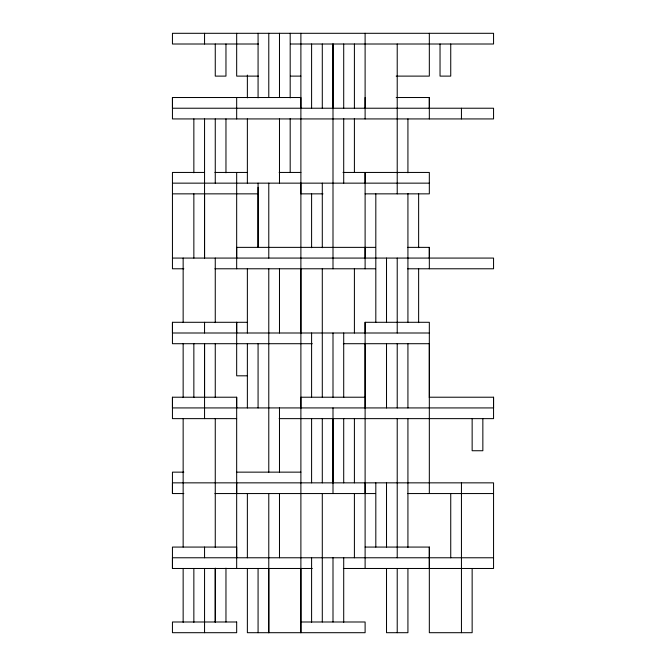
<?xml version="1.0" encoding="UTF-8"?>
<svg xmlns="http://www.w3.org/2000/svg" width="666" height="666" viewBox="0 0 666 666"><rect width="100%" height="100%" fill="white"/><g stroke="black" fill="none" stroke-linecap="round" stroke-linejoin="round"><path stroke-width="1" d="M312.287 568.481L172.444 568.481L172.444 557.775L493.556 557.775M183.841 493.556L172.444 493.556L172.444 482.85L493.556 482.85L493.556 568.481L343.356 568.481M236.671 568.481L236.671 397.219L172.444 397.219L172.444 407.925L493.556 407.925L493.556 397.219L429.329 397.219M247.028 322.294L172.444 322.294L172.444 333L429.329 333L429.329 322.294L365.11 322.294L365.11 333M172.444 97.519L172.444 108.225L493.556 108.225L493.556 118.931L172.444 118.931L172.444 97.519L300.89 97.519L300.89 108.225M193.856 258.075L193.856 193.856M204.554 397.569L204.554 343.706L204.554 418.631M204.554 193.856L204.554 258.075L204.554 118.931M215.26 621.994L215.26 568.131M236.671 557.775L236.671 547.069L172.444 547.069L172.444 568.481M236.671 493.556L236.671 482.85M236.671 407.925L236.671 397.219M236.671 333L236.671 322.294L236.671 375.815L247.028 375.815M236.671 258.075L236.671 247.369L375.466 247.369M258.075 632.7L258.075 568.481M258.075 407.925L258.075 343.706M258.075 187.296L258.075 247.369L258.075 183.15M268.781 568.481L268.781 632.7L268.781 493.556M300.89 568.481L300.89 632.7L300.89 33.3M300.89 407.925L300.89 397.219L365.11 397.219M300.89 333L300.89 268.781M300.89 183.15L300.89 193.856L322.985 193.856M333 482.85L333 418.631M333 108.225L333 44.006L333 268.781M343.706 108.225L343.706 44.006M365.11 568.481L365.11 322.294M365.11 493.556L365.11 482.85M365.11 407.925L365.11 343.356M365.11 258.075L365.11 247.369M365.11 183.15L365.11 172.444L365.11 268.781M365.11 108.225L365.11 97.519M386.521 547.069L386.521 482.85M386.521 322.294L386.521 258.075M397.219 258.075L397.219 333M397.219 172.444L397.219 193.856M429.329 568.481L429.329 547.069L365.11 547.069M429.329 258.075L429.329 247.369L407.584 247.369M365.11 193.856L429.329 193.856L429.329 172.444L343.015 172.444M429.329 108.225L429.329 97.519L396.187 97.519M258.416 44.006L172.444 44.006L172.444 33.3L493.556 33.3L493.556 44.006L290.534 44.006M258.416 76.115L236.671 76.115L236.671 33.3M290.534 76.115L300.89 76.115M396.187 76.115L429.329 76.115L429.329 33.3M204.554 172.444L172.444 172.444L172.444 268.781L183.841 268.781M214.918 172.444L247.028 172.444M279.137 172.444L300.89 172.444M172.444 183.15L429.329 183.15M172.444 193.856L258.416 193.856M172.444 258.075L493.556 258.075L493.556 268.781L407.584 268.781M214.918 268.781L375.466 268.781M312.287 343.706L172.444 343.706L172.444 322.294M343.356 343.706L429.329 343.706L429.329 493.556M236.671 418.631L172.444 418.631L172.444 397.219M279.137 418.631L493.556 418.631L493.556 397.219M183.841 472.144L172.444 472.144L172.444 493.556M236.671 472.144L300.89 472.144M214.918 493.556L375.466 493.556M407.584 493.556L493.556 493.556M300.89 621.994L365.11 621.994L365.11 632.7L247.369 632.7L247.369 568.481M482.85 418.631L482.85 450.74L472.144 450.74L472.144 418.631M472.144 568.481L472.144 632.7L429.329 632.7L429.329 547.069M461.446 108.225L461.446 118.931M461.446 482.85L461.446 632.7M450.74 44.006L450.74 76.115L440.035 76.115L440.035 44.006M450.74 493.556L450.74 557.775M429.329 97.519L429.329 118.931M429.329 247.369L429.329 268.781M429.329 333L429.329 397.569M418.631 193.856L418.631 247.719M418.631 268.781L418.631 322.644M407.925 118.931L407.925 172.794M407.925 193.506L407.925 322.294M407.925 343.706L407.925 407.925M407.925 418.631L407.925 547.419M407.925 568.481L407.925 632.7L386.521 632.7L386.521 568.481M397.219 44.006L397.219 172.794M397.219 343.706L397.219 407.925M397.219 418.631L397.219 557.775M397.219 568.481L397.219 632.7M386.521 343.706L386.521 407.925M375.815 193.856L375.815 322.294M375.815 482.85L375.815 547.069M365.11 33.3L365.11 118.931M354.404 44.006L354.404 108.225M354.404 118.581L354.404 172.444M354.404 268.781L354.404 333M354.404 418.631L354.404 482.85M354.404 493.556L354.404 557.775M343.706 118.581L343.706 183.15M343.706 333L343.706 397.569M343.706 418.631L343.706 482.85M343.706 557.775L343.706 622.344M333 333L333 397.219M333 407.925L333 493.556M333 557.775L333 621.994M322.294 44.006L322.294 108.225M322.294 183.15L322.294 247.719M322.294 268.781L322.294 397.219M322.294 418.631L322.294 482.85M322.294 493.556L322.294 621.994M311.596 44.006L311.596 108.225M311.596 193.856L311.596 247.719M311.596 333L311.596 397.219M311.596 418.631L311.596 482.85M311.596 557.775L311.596 622.344M290.185 33.3L290.185 97.869M290.185 118.581L290.185 172.444M279.479 33.3L279.479 97.519M279.479 118.931L279.479 183.15M279.479 268.781L279.479 333M279.479 407.925L279.479 472.494M279.479 493.556L279.479 557.775M268.781 33.3L268.781 97.519M268.781 183.15L268.781 258.075M268.781 268.781L268.781 472.144M258.075 33.3L258.075 97.869M247.369 75.075L247.369 97.869M247.369 118.931L247.369 183.15M247.369 268.781L247.369 333M247.369 343.706L247.369 407.925M247.369 493.556L247.369 557.775M236.671 97.519L236.671 118.931M236.671 172.444L236.671 268.781M225.965 44.006L225.965 76.115L215.26 76.115L215.26 44.006M225.965 118.931L225.965 172.794M225.965 568.131L225.965 621.994M215.26 118.931L215.26 183.15M215.26 258.075L215.26 322.644M215.26 343.706L215.26 397.569M215.26 418.631L215.26 547.419M215.26 568.481L215.26 622.344M204.554 33.3L204.554 44.006M204.554 322.294L204.554 333M204.554 547.069L204.554 557.775M204.554 568.481L204.554 632.7M193.856 118.931L193.856 172.794M193.856 343.706L193.856 397.569M193.856 568.481L193.856 622.344M183.15 258.075L183.15 322.294M183.15 343.706L183.15 397.569M183.15 418.631L183.15 547.069M183.15 568.481L183.15 622.344M236.671 621.994L172.444 621.994L172.444 632.7L236.671 632.7L236.671 621.994"/></g></svg>
